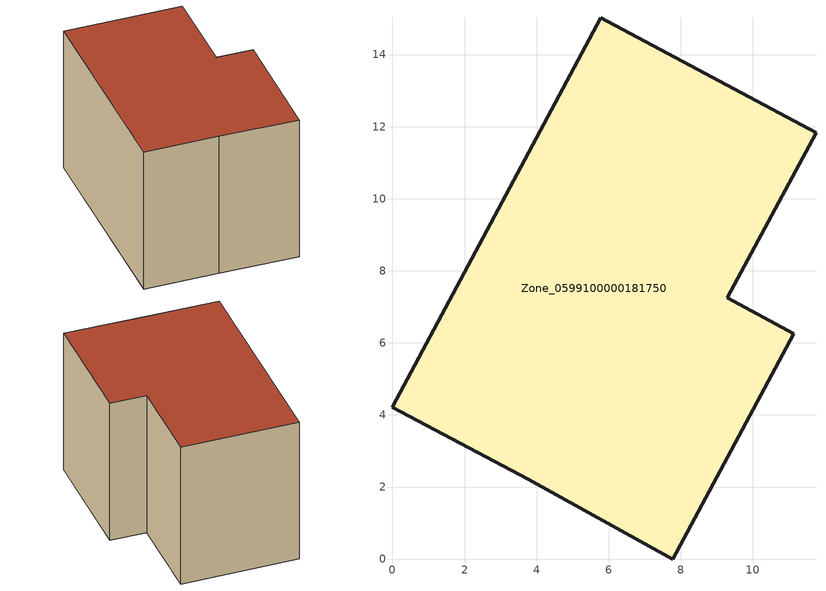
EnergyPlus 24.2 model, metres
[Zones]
Zone_0599100000181750
 floor ground (C_G): 7.78,0 3.77,2.22 0,4.21 5.77,15.02 11.75,11.83 9.29,7.25 11.14,6.25 z0
 wall outside (C_F): 9.29,7.25 11.75,11.83 5.77,15.02 0,4.21 3.77,2.22 7.78,0 11.14,6.25 9.29,7.25 z0:8.84
 roof outside (C_R): 3.77,2.22 7.78,0 11.14,6.25 9.29,7.25 11.75,11.83 5.77,15.02 0,4.21 z8.84
[BUILDING]
Pand.0599100000181750: North Axis=0; Terrain=City; Loads Convergence Tolerance Value=0.04; Temperature Convergence Tolerance Value=0.4; Solar Distribution=FullExterior; Maximum Number of Warmup Days=25; Minimum Number of Warmup Days=1
[Site:Location]
Rotterdam.The.Hague.AP_ZH_NLD Design_Conditions: Latitude=51.96; Longitude=4.45; Time Zone=1; Elevation=-4.5
[SITE:GROUNDTEMPERATURE:BUILDINGSURFACE]
18, 18, 18, 18, 18, 18, 18, 18, 18, 18, 18, 18
[MATERIAL] Thermal Absorptance=0.9; Solar Absorptance=0.7; Visible Absorptance=0.7
Name | Roughness | Thickness | Conductivity | Density | Specific Heat
G.TC.1946 | MediumSmooth | 0.15 | 1 | 540 | 1210
F.TC.1946 | Rough | 0.3 | 0.857143 | 1920 | 840
R.TC.1946 | MediumRough | 0.2 | 0.909091 | 1500 | 1000
[CONSTRUCTION]
C_G: G.TC.1946
C_F: F.TC.1946
C_R: R.TC.1946
[ZONE]
Zone_0599100000181750: Type=1; Multiplier=1; Ceiling Height=Autocalculate; Volume=Autocalculate; Floor Area=autocalculate; Part of Total Floor Area=Yes
[ZONEINFILTRATION:DESIGNFLOWRATE]
Infil_Zone_0599100000181750: Zone or ZoneList or Space or SpaceList=Zone_0599100000181750; Schedule=AlwaysOn; Design Flow Rate Calculation Method=Flow/Area; Flow Rate per Floor Area=0.003; Constant Term Coefficient=1; Temperature Term Coefficient=0; Velocity Term Coefficient=0; Velocity Squared Term Coefficient=0
[HVACTEMPLATE:ZONE:IDEALLOADSAIRSYSTEM]
Zone_0599100000181750: Maximum Heating Supply Air Temperature=50; Minimum Cooling Supply Air Temperature=13; Maximum Heating Supply Air Humidity Ratio=0.0156; Minimum Cooling Supply Air Humidity Ratio=0.0077; Heating Limit=NoLimit; Cooling Limit=NoLimit; Dehumidification Control Type=ConstantSensibleHeatRatio; Cooling Sensible Heat Ratio=0.7; Dehumidification Setpoint=60; Humidification Control Type=None; Humidification Setpoint=30; Outdoor Air Method=None; Outdoor Air Flow Rate per Person=0.00944; Outdoor Air Flow Rate per Zone Floor Area=0; Outdoor Air Flow Rate per Zone=0; Demand Controlled Ventilation Type=None; Outdoor Air Economizer Type=NoEconomizer; Heat Recovery Type=None; Sensible Heat Recovery Effectiveness=0.7; Latent Heat Recovery Effectiveness=0.65
[ZONECONTROL:THERMOSTAT]
ThermostatControl_Zone_0599100000181750: Zone or ZoneList=Zone_0599100000181750; Control Type Schedule=DualSetpointControlType; Control 1=Thermostat_Zone_0599100000181750; Temperature Difference Between Cutout And Setpoint=0
[THERMOSTATSETPOINT:DUALSETPOINT]
Thermostat_Zone_0599100000181750: Heating Setpoint Temperature Schedule=HeatingSetpoint_Zone_0599100000181750; Cooling Setpoint Temperature Schedule=CoolingSetpoint_Zone_0599100000181750
[SCHEDULE:COMPACT]
HeatingSetpoint_Zone_0599100000181750: Through: 12/31, For: AllDays, Until: 24:00, 21
CoolingSetpoint_Zone_0599100000181750: Through: 12/31, For: AllDays, Until: 24:00, 24
DualSetpointControlType: Through: 12/31, For: AllDays, Until: 24:00, 4
AlwaysOn: Through: 12/31, For: AllDays, Until: 24:00, 1
